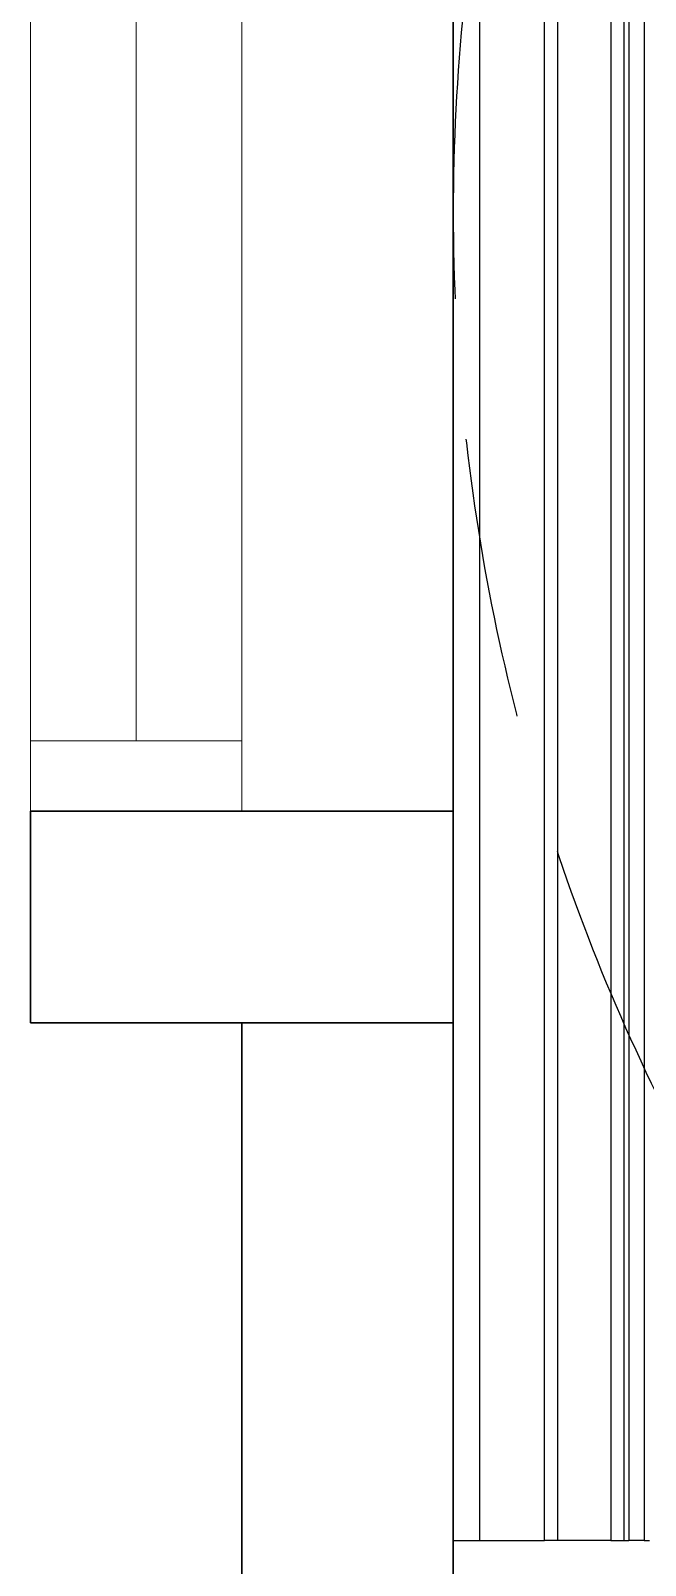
# Model space of a CAD drawing. Header units: inches. Extents: x -86493719 to 430035, y 21644 to 1519532.
# Drawn here: x 43984 to 44421, y 58844 to 59933 of the extents above; entities that cross this region are included whole.
import ezdxf

# ---------------------------------------------------------------- set-up
doc = ezdxf.new("R2010")
doc.units = ezdxf.units.IN
doc.header["$MEASUREMENT"] = 0
doc.linetypes.add('HIDDEN', pattern=[0.375, 0.25, -0.125])
for name, color, linetype in [('E-DB', 1, 'Continuous'), ('Edges', 7, 'Continuous'), ('stair', 8, 'Continuous')]:
    doc.layers.add(name, color=color, linetype=linetype)
doc.layers.add('wall', color=8, linetype='Continuous', lineweight=30)
doc.layers.add('WIN', color=8, linetype='Continuous', lineweight=18)

# ---------------------------------------------------------------- blocks, each defined once
blk = doc.blocks.new('GF')
at = {"layer": 'wall'}
blk.add_lwpolyline([(-2478464.5, -902583.3), (-2478464.5, -902733.3), (-2478764.5, -902733.3), (-2478764.5, -902583.3)], close=True, dxfattribs=at)
at = {"layer": 'WIN'}
for p, q in [((-2478764.5, -902583.3), (-2478764.5, -901383.3)), ((-2478614.5, -902583.3), (-2478614.5, -901383.3)), ((-2478689.5, -902008.3), (-2478689.5, -902533.3))]:
    blk.add_line(p, q, dxfattribs=at)
at = {"layer": 'WIN', "color": 2}
blk.add_line((-2478464.5, -901383.3), (-2478464.5, -902583.3), dxfattribs=at)
at = {"layer": 'WIN'}
blk.add_lwpolyline([(-2478764.5, -902533.3), (-2478764.5, -902583.3), (-2478614.5, -902583.3), (-2478614.5, -902533.3)], close=True, dxfattribs=at)
blk = doc.blocks.new('air con')
at = {"layer": 'Edges'}
for p, q in [((71.402, 41.898), (152.402, 41.898)), ((71.402, 41.898), (71.402, 41.095)), ((71.402, 41.095), (152.402, 41.095)), ((71.402, 41.095), (71.402, 39.122)), ((71.402, 39.122), (152.402, 39.122)), ((71.402, 38.724), (71.402, 39.122)), ((152.402, 38.724), (71.402, 38.724)), ((71.402, 37.092), (71.402, 38.724)), ((71.402, 37.092), (71.402, 36.701)), ((152.402, 37.092), (71.402, 37.092)), ((152.402, 36.701), (71.402, 36.701)), ((71.402, 36.701), (71.402, 36.542)), ((152.402, 36.542), (71.402, 36.542)), ((71.402, 36.078), (71.402, 36.542)), ((152.402, 36.078), (71.402, 36.078)), ((71.402, 36.078), (71.402, 35.914))]:
    blk.add_line(p, q, dxfattribs=at)
blk = doc.blocks.new('2.0 HP AIR CONDITION')
at = {"xscale": 23.26929927673688, "yscale": 23.26929927673688, "zscale": 23.26929927673688}
blk.add_blockref('air con', (-3237.6, -346.7), dxfattribs=at)

msp = doc.modelspace()

# ---------------------------------------------------------------- linework, layer by layer
at = {"layer": 'E-DB'}
msp.add_lwpolyline([(46033.5, 58228.6), (44284.3, 58228.6), (44284.3, 61228.6), (47709.3, 61228.6), (47709.3, 67878.6), (45709.3, 67878.6), (45709.3, 79728.6), (49709.3, 79728.6), (49709.3, 82228.6), (55557.4, 82228.6)], dxfattribs=at)
at = {"layer": 'stair', "linetype": 'HIDDEN', "ltscale": 800}
msp.add_arc((45709.3, 59803.6), 1425, 90, 270, dxfattribs=at)
at = {"layer": 'wall'}
for p, q in [((44134.3, 57847), (44134.3, 59228.6)), ((44284.3, 57847), (44284.3, 59228.6))]:
    msp.add_line(p, q, dxfattribs=at)

# ---------------------------------------------------------------- block references
at = {"rotation": 90}
msp.add_blockref('2.0 HP AIR CONDITION', (44912.6, 60437.4), dxfattribs=at)
at = {"layer": 'WIN'}
msp.add_blockref('GF', (2522748.8, 961961.9), dxfattribs=at)

doc.saveas('drawing.dxf')
